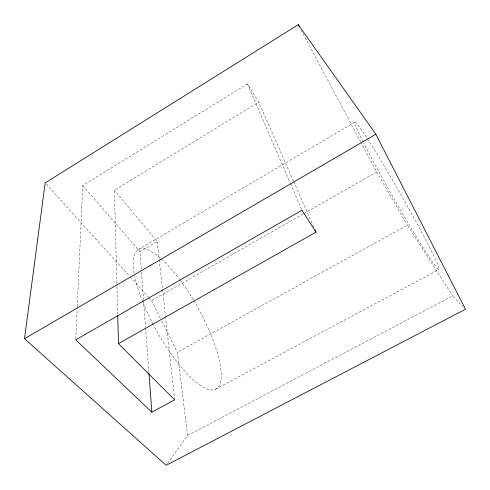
<?xml version="1.0" encoding="UTF-8"?>
<svg xmlns="http://www.w3.org/2000/svg" width="490" height="490" viewBox="0 0 490 490"><rect width="100%" height="100%" fill="white"/><g stroke="black" fill="none" stroke-linecap="round" stroke-linejoin="round"><path stroke-width="0.37" stroke-dasharray="2.45 1.84" d="M75.748 339.062L77.181 307.745M77.218 306.985L82.779 185.539L247.432 83.882L258.683 102.202L293.498 181.141M167.5 463.454L187.621 435.506L452.631 295.887L462.928 306.556M116.883 283.349L114.433 190.236L258.683 102.202M138.174 249.686L354.919 122.09M141.261 269.132L139.969 251.633L157.21 241.496L114.433 190.236M149.04 297.773L151.594 300.603L302.973 214.075M303.635 213.701L376.669 171.953L361.204 142.902M187.621 435.506L177.343 352.286L407.429 225.186L452.631 295.887M215.361 389.323L439.083 269.439M46.201 184.026L129.599 276.268M130.107 276.832L148.525 297.21M82.779 185.539L139.969 251.633M376.669 171.953L407.429 225.186M301.123 30.086L360.842 142.229M151.594 300.603L160.401 318.286M161.761 321.005L177.343 352.286M293.804 181.839L313.833 227.25M247.432 83.882L290.141 182.856M290.441 183.554L301.65 209.53M157.21 241.496L159.134 258.922M159.219 259.682L165.412 315.744M165.491 316.503L174.612 399.08M141.488 272.177L143.509 299.568M143.564 300.327L145.536 326.952M145.591 327.712L148.966 373.362M116.963 286.399L117.686 313.876M367.371 138.658A84.862 4.024 60.3 0 1 428.095 244.43A84.862 4.024 60.3 0 1 424.297 249.453A84.862 4.024 60.3 0 1 363.849 143.319M363.157 141.941A84.862 4.024 60.3 0 1 366.612 137.482M193.85 300.682A79.797 23.692 60.9 0 1 216.292 388.846A79.797 23.692 60.9 0 1 153.542 325.274M153.205 324.631A79.797 23.692 60.9 0 1 142.964 302.526M142.694 301.865A79.797 23.692 60.9 0 1 134.634 275.717M134.125 272.924A79.797 23.692 60.9 0 1 179.622 279.423M180.057 279.998A79.797 23.692 60.9 0 1 193.483 300.07"/><path stroke-width="0.73" d="M24.5 338.706L45.178 182.893L298.245 24.684L375.836 134.223L465.5 309.221L166.159 465.316L24.5 338.706L375.836 134.223M315.989 232.138L301.956 210.228L75.711 339.827L151.833 412.163L174.697 399.84L118.47 343.637L315.989 232.138L315.064 230.043M298.245 24.684L299.329 26.711M148.966 373.362L151.833 412.163M117.729 315.401L118.47 343.637"/></g></svg>
